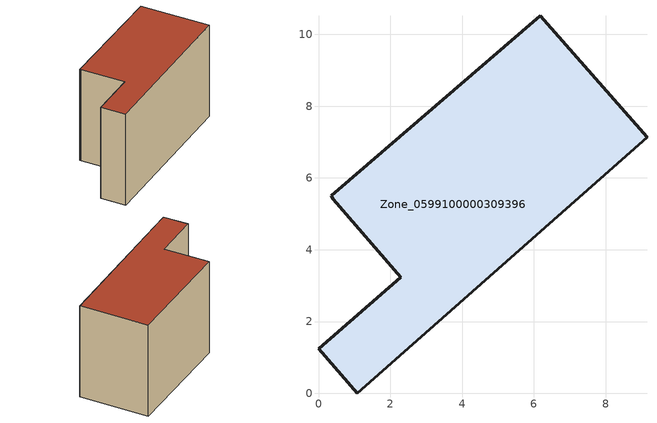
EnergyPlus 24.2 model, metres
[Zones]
Zone_0599100000309396
 floor ground (C_G): 0.36,5.5 6.18,10.52 9.15,7.13 1.08,0 0,1.24 2.29,3.24 0.41,5.4 z0
 wall outside (C_F): 2.29,3.24 0,1.24 1.08,0 9.15,7.13 6.18,10.52 0.36,5.5 0.41,5.4 2.29,3.24 z0:6.35
 roof outside (C_R): 6.18,10.52 0.36,5.5 0.41,5.4 2.29,3.24 0,1.24 1.08,0 9.15,7.13 z6.35
[BUILDING]
Pand.0599100000309396: North Axis=0; Terrain=City; Loads Convergence Tolerance Value=0.04; Temperature Convergence Tolerance Value=0.4; Solar Distribution=FullExterior; Maximum Number of Warmup Days=25; Minimum Number of Warmup Days=1
[Site:Location]
Rotterdam.The.Hague.AP_ZH_NLD Design_Conditions: Latitude=51.96; Longitude=4.45; Time Zone=1; Elevation=-4.5
[SITE:GROUNDTEMPERATURE:BUILDINGSURFACE]
18, 18, 18, 18, 18, 18, 18, 18, 18, 18, 18, 18
[MATERIAL] Thermal Absorptance=0.9; Solar Absorptance=0.7; Visible Absorptance=0.7
Name | Roughness | Thickness | Conductivity | Density | Specific Heat
G.TI.1946 | MediumSmooth | 0.15 | 1 | 540 | 1210
F.TI.1946 | Rough | 0.3 | 0.857143 | 1920 | 840
R.TI.1946 | MediumRough | 0.2 | 0.1 | 1500 | 1000
[CONSTRUCTION]
C_G: G.TI.1946
C_F: F.TI.1946
C_R: R.TI.1946
[ZONE]
Zone_0599100000309396: Type=1; Multiplier=1; Ceiling Height=Autocalculate; Volume=Autocalculate; Floor Area=autocalculate; Part of Total Floor Area=Yes
[ZONEINFILTRATION:DESIGNFLOWRATE]
Infil_Zone_0599100000309396: Zone or ZoneList or Space or SpaceList=Zone_0599100000309396; Schedule=AlwaysOn; Design Flow Rate Calculation Method=Flow/Area; Flow Rate per Floor Area=0.003; Constant Term Coefficient=1; Temperature Term Coefficient=0; Velocity Term Coefficient=0; Velocity Squared Term Coefficient=0
[HVACTEMPLATE:ZONE:IDEALLOADSAIRSYSTEM]
Zone_0599100000309396: Maximum Heating Supply Air Temperature=50; Minimum Cooling Supply Air Temperature=13; Maximum Heating Supply Air Humidity Ratio=0.0156; Minimum Cooling Supply Air Humidity Ratio=0.0077; Heating Limit=NoLimit; Cooling Limit=NoLimit; Dehumidification Control Type=ConstantSensibleHeatRatio; Cooling Sensible Heat Ratio=0.7; Dehumidification Setpoint=60; Humidification Control Type=None; Humidification Setpoint=30; Outdoor Air Method=None; Outdoor Air Flow Rate per Person=0.00944; Outdoor Air Flow Rate per Zone Floor Area=0; Outdoor Air Flow Rate per Zone=0; Demand Controlled Ventilation Type=None; Outdoor Air Economizer Type=NoEconomizer; Heat Recovery Type=None; Sensible Heat Recovery Effectiveness=0.7; Latent Heat Recovery Effectiveness=0.65
[ZONECONTROL:THERMOSTAT]
ThermostatControl_Zone_0599100000309396: Zone or ZoneList=Zone_0599100000309396; Control Type Schedule=DualSetpointControlType; Control 1=Thermostat_Zone_0599100000309396; Temperature Difference Between Cutout And Setpoint=0
[THERMOSTATSETPOINT:DUALSETPOINT]
Thermostat_Zone_0599100000309396: Heating Setpoint Temperature Schedule=HeatingSetpoint_Zone_0599100000309396; Cooling Setpoint Temperature Schedule=CoolingSetpoint_Zone_0599100000309396
[SCHEDULE:COMPACT]
HeatingSetpoint_Zone_0599100000309396: Through: 12/31, For: AllDays, Until: 24:00, 21
CoolingSetpoint_Zone_0599100000309396: Through: 12/31, For: AllDays, Until: 24:00, 24
DualSetpointControlType: Through: 12/31, For: AllDays, Until: 24:00, 4
AlwaysOn: Through: 12/31, For: AllDays, Until: 24:00, 1
